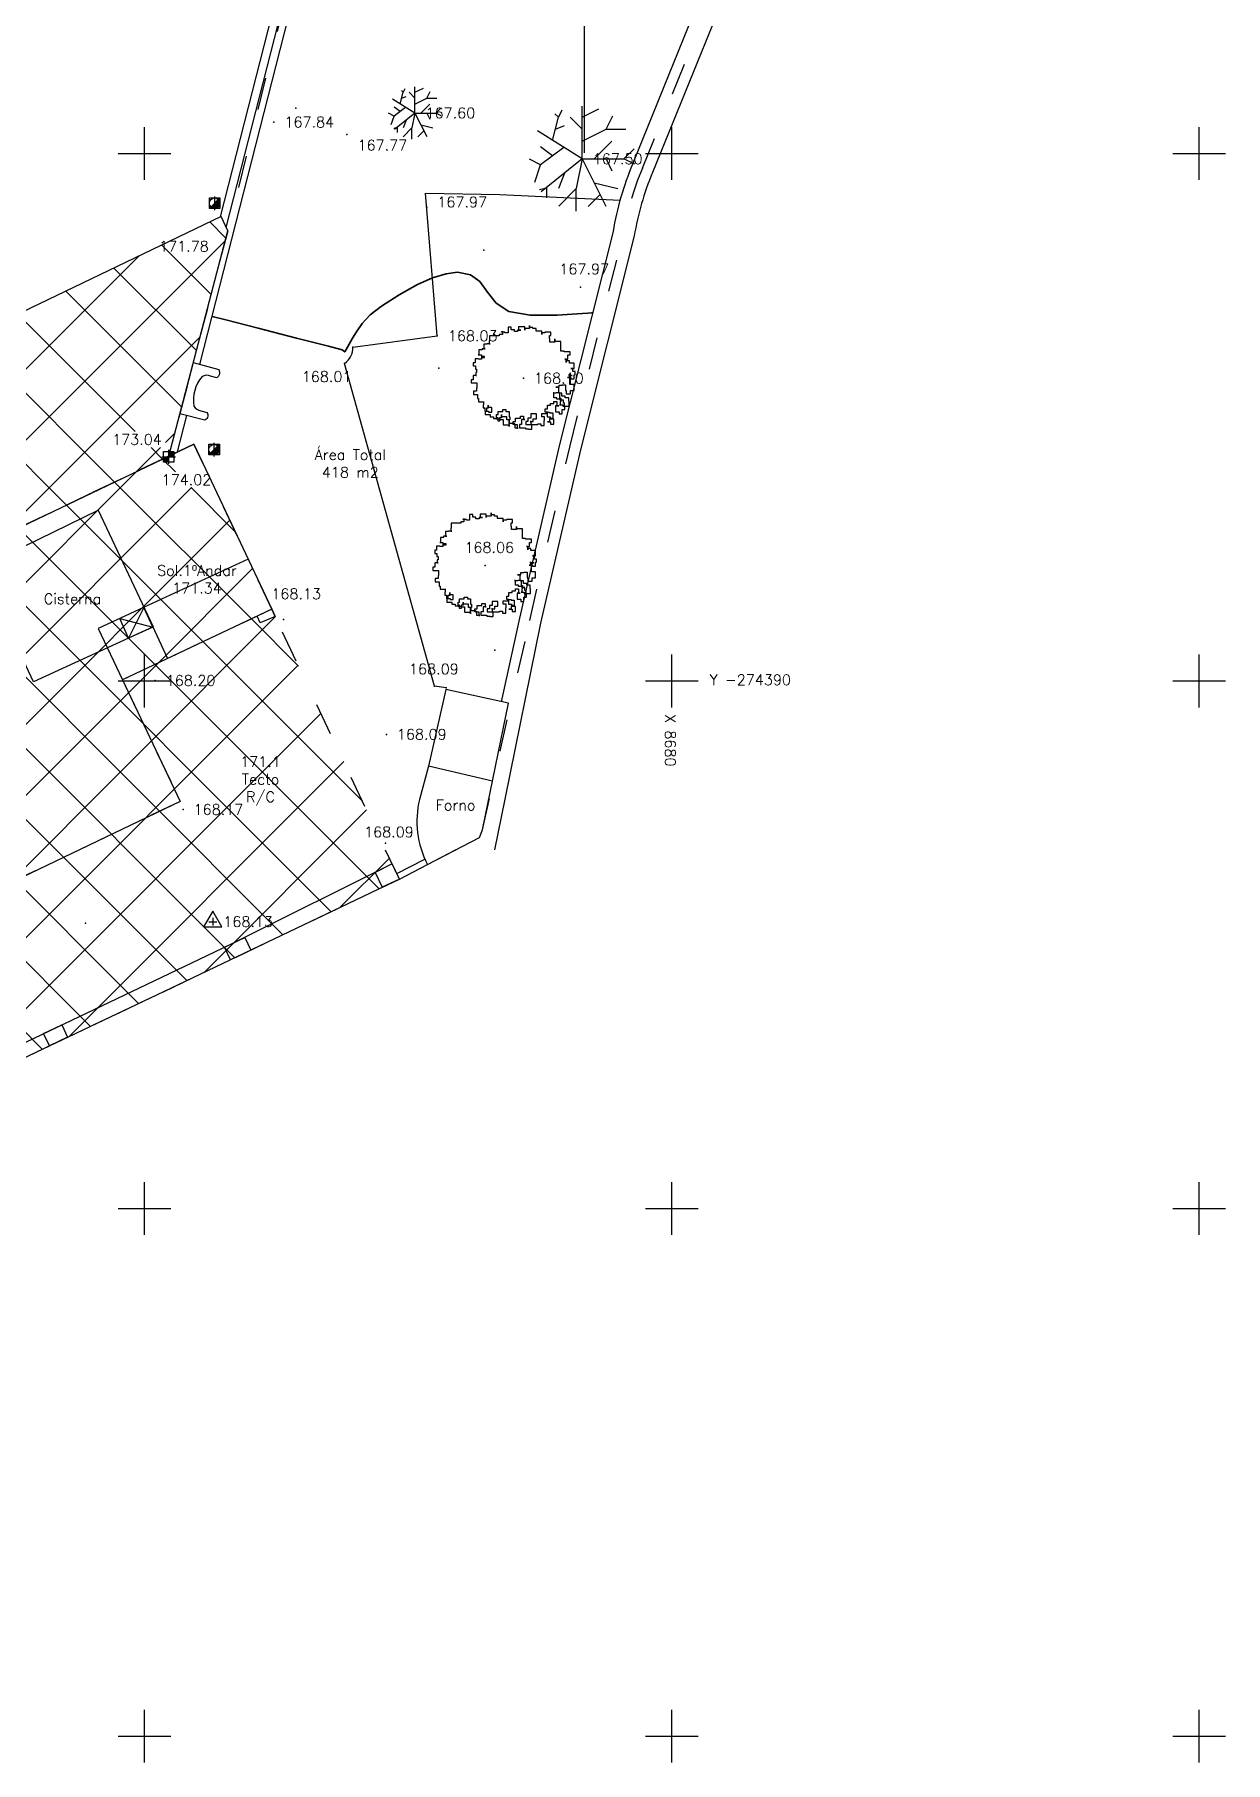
# Model space of a CAD drawing. Header units: metres. Extents: x 8590 to 8730, y -274450 to -274290.
# Drawn here: x 8667.91 to 8690.5, y -274410.5 to -274377.75 of the extents above; entities that cross this region are included whole.
import ezdxf

# ---------------------------------------------------------------- set-up
doc = ezdxf.new("R2010")
doc.units = ezdxf.units.M
doc.header["$LTSCALE"] = 2.54
doc.linetypes.add('ACAD_ISO03W100', pattern=[30, 12, -18])
doc.linetypes.add('ACAD_ISO04W100', pattern=[30, 24, -3, 0, -3])
for name, color, linetype in [('AeccObjExplode_IMP_A2_PORTRAIT_Vport_8A2', 7, 'Continuous'), ('AeccObjExplode_Model', 7, 'Continuous'), ('AreaPavim', 7, 'Continuous'), ('Arvores', 3, 'Continuous'), ('Construção-1Andar', 7, 'Continuous'), ('Hatch', 7, 'Continuous'), ('InfAgua', 5, 'Continuous'), ('Interiores', 7, 'Continuous'), ('MuroVedac', 252, 'Continuous'), ('PtCota', 7, 'Continuous'), ('PtCotaEd', 7, 'Continuous'), ('PtInfAgua', 160, 'Continuous'), ('TxCota', 7, 'Continuous'), ('TxCotaEd', 7, 'Continuous'), ('TxInf', 7, 'Continuous'), ('TxTopo', 7, 'Continuous'), ('Vigas-Pilares', 7, 'Continuous')]:
    doc.layers.add(name, color=color, linetype=linetype)
for name, color, linetype, lineweight in [('CNMestra', 46, 'Continuous', 35), ('CNSecund', 42, 'Continuous', 25), ('ConsExist', 7, 'Continuous', 30), ('LimPredio', 10, 'ACAD_ISO04W100', 30)]:
    doc.layers.add(name, color=color, linetype=linetype, lineweight=lineweight)
doc.styles.add('2mm', font='simplex', dxfattribs={"height": 0.2})

# ---------------------------------------------------------------- blocks, each defined once
blk = doc.blocks.new('oliv1')
at = {"layer": 'Arvores'}
for p, q in [((0.118, 0.96), (0.118, 1)), ((0.118, 1), (0.118, 0.94)), ((-0.642, 0.71), (-0.649, 0.71)), ((-0.649, 0.71), (-0.649, 0.65)), ((-0.582, 0.805), (-0.642, 0.805)), ((-0.642, 0.805), (-0.642, 0.71)), ((-0.582, 0.805), (-0.582, 0.805)), ((-0.521, 0.805), (-0.582, 0.805)), ((-0.461, 0.805), (-0.521, 0.805)), ((-0.521, 0.805), (-0.521, 0.805)), ((-0.4, 0.832), (-0.461, 0.832)), ((-0.461, 0.832), (-0.461, 0.805)), ((-0.414, 0.879), (-0.42, 0.879)), ((-0.42, 0.879), (-0.42, 0.879)), ((-0.414, 0.872), (-0.414, 0.879)), ((-0.353, 0.872), (-0.414, 0.872)), ((-0.4, 0.893), (-0.4, 0.832)), ((-0.4, 0.832), (-0.4, 0.832)), ((-0.353, 0.859), (-0.353, 0.872)), ((-0.292, 0.859), (-0.353, 0.859)), ((-0.292, 0.966), (-0.292, 0.859)), ((-0.232, 0.966), (-0.292, 0.966)), ((-0.292, 0.859), (-0.292, 0.859)), ((-0.232, 0.92), (-0.232, 0.966)), ((-0.171, 0.92), (-0.232, 0.92)), ((-0.171, 0.886), (-0.171, 0.92)), ((-0.111, 0.886), (-0.171, 0.886)), ((-0.05, 0.913), (-0.111, 0.913)), ((-0.111, 0.913), (-0.111, 0.886)), ((-0.091, 0.973), (-0.091, 0.973)), ((0.024, 0.973), (-0.091, 0.973)), ((-0.091, 0.973), (-0.091, 0.913)), ((-0.091, 0.913), (-0.05, 0.913)), ((0.024, 0.913), (0.024, 0.973)), ((0.118, 0.94), (0.024, 0.94)), ((0.024, 0.94), (0.024, 0.913)), ((0.179, 0.96), (0.118, 0.96)), ((0.179, 0.94), (0.179, 0.96)), ((0.239, 0.94), (0.179, 0.94)), ((0.239, 0.893), (0.239, 0.94)), ((0.347, 0.893), (0.239, 0.893)), ((0.347, 0.832), (0.347, 0.893)), ((0.407, 0.859), (0.347, 0.859)), ((0.347, 0.859), (0.347, 0.832)), ((0.407, 0.872), (0.407, 0.859)), ((0.522, 0.872), (0.407, 0.872)), ((0.495, 0.751), (0.495, 0.812)), ((0.495, 0.812), (0.522, 0.812)), ((0.501, 0.751), (0.495, 0.751)), ((0.501, 0.684), (0.501, 0.751)), ((0.595, 0.684), (0.501, 0.684)), ((0.522, 0.812), (0.522, 0.872)), ((0.595, 0.697), (0.595, 0.744)), ((0.595, 0.744), (0.595, 0.684)), ((0.71, 0.697), (0.595, 0.697)), ((0.71, 0.637), (0.71, 0.697)), ((-0.857, 0.367), (-0.918, 0.367)), ((-0.918, 0.367), (-0.918, 0.293)), ((-0.857, 0.441), (-0.797, 0.441)), ((-0.844, 0.441), (-0.857, 0.441)), ((-0.857, 0.36), (-0.857, 0.367)), ((-0.797, 0.36), (-0.857, 0.36)), ((-0.784, 0.536), (-0.844, 0.536)), ((-0.844, 0.536), (-0.844, 0.441)), ((-0.797, 0.441), (-0.797, 0.394)), ((-0.736, 0.415), (-0.797, 0.415)), ((-0.797, 0.415), (-0.797, 0.36)), ((-0.797, 0.394), (-0.736, 0.394)), ((-0.723, 0.556), (-0.784, 0.556)), ((-0.784, 0.556), (-0.784, 0.536)), ((-0.69, 0.644), (-0.75, 0.644)), ((-0.75, 0.644), (-0.75, 0.556)), ((-0.75, 0.556), (-0.723, 0.556)), ((-0.736, 0.394), (-0.736, 0.415)), ((-0.629, 0.65), (-0.69, 0.65)), ((-0.69, 0.65), (-0.69, 0.644)), ((-0.649, 0.65), (-0.629, 0.65)), ((0.71, 0.576), (0.71, 0.637)), ((0.71, 0.637), (0.71, 0.637)), ((0.71, 0.516), (0.71, 0.576)), ((0.71, 0.576), (0.71, 0.576)), ((0.771, 0.516), (0.71, 0.516)), ((0.71, 0.516), (0.71, 0.516)), ((0.771, 0.502), (0.771, 0.516)), ((0.885, 0.502), (0.771, 0.502)), ((0.811, 0.36), (0.784, 0.36)), ((0.784, 0.36), (0.845, 0.36)), ((0.811, 0.3), (0.811, 0.36)), ((0.845, 0.36), (0.845, 0.441)), ((0.845, 0.441), (0.885, 0.441)), ((0.885, 0.441), (0.885, 0.502)), ((-0.918, 0.293), (-0.951, 0.293)), ((-0.951, 0.293), (-0.951, 0.232)), ((-0.951, 0.232), (-0.912, 0.232)), ((-0.891, 0.051), (-0.951, 0.051)), ((-0.951, 0.051), (-0.951, -0.03)), ((-0.912, 0.232), (-0.912, 0.172)), ((-0.912, 0.172), (-0.891, 0.172)), ((-0.891, 0.111), (-0.905, 0.111)), ((-0.905, 0.111), (-0.905, 0.051)), ((-0.905, 0.051), (-0.891, 0.051)), ((-0.891, 0.172), (-0.891, 0.111)), ((0.811, 0.327), (0.811, 0.3)), ((0.872, 0.327), (0.811, 0.327)), ((0.865, 0.011), (0.838, 0.011)), ((0.838, 0.011), (0.899, 0.011)), ((0.865, 0.071), (0.865, 0.011)), ((0.865, 0.051), (0.865, 0.071)), ((0.925, 0.051), (0.865, 0.051)), ((0.872, 0.287), (0.872, 0.327)), ((0.959, 0.287), (0.872, 0.287)), ((0.879, -0.01), (0.879, 0.051)), ((0.879, 0.051), (0.925, 0.051)), ((0.939, 0.185), (0.899, 0.185)), ((0.899, 0.185), (0.959, 0.185)), ((0.899, 0.011), (0.899, -0.01)), ((0.939, 0.125), (0.939, 0.185)), ((0.979, 0.125), (0.939, 0.125)), ((0.959, 0.185), (0.959, 0.287)), ((0.959, -0.01), (0.959, 0.064)), ((0.959, 0.064), (0.979, 0.064)), ((0.979, 0.064), (0.979, 0.125)), ((-0.951, -0.03), (-0.992, -0.03)), ((-0.992, -0.03), (-0.992, -0.09)), ((-0.992, -0.09), (-0.885, -0.09)), ((-0.891, -0.245), (-0.945, -0.245)), ((-0.945, -0.245), (-0.945, -0.306)), ((-0.945, -0.306), (-0.871, -0.306)), ((-0.885, -0.185), (-0.891, -0.185)), ((-0.891, -0.185), (-0.891, -0.245)), ((-0.885, -0.09), (-0.885, -0.185)), ((-0.871, -0.306), (-0.871, -0.387)), ((0.576, -0.279), (0.562, -0.279)), ((0.562, -0.279), (0.623, -0.279)), ((0.576, -0.373), (0.576, -0.279)), ((0.67, -0.172), (0.616, -0.172)), ((0.616, -0.172), (0.677, -0.172)), ((0.623, -0.279), (0.623, -0.273)), ((0.623, -0.273), (0.683, -0.273)), ((0.67, -0.286), (0.67, -0.172)), ((0.73, -0.286), (0.67, -0.286)), ((0.677, -0.172), (0.677, -0.131)), ((0.677, -0.131), (0.737, -0.131)), ((0.683, -0.273), (0.683, -0.38)), ((0.73, -0.339), (0.73, -0.286)), ((0.737, -0.131), (0.737, -0.124)), ((0.737, -0.124), (0.798, -0.124)), ((0.798, -0.124), (0.798, -0.232)), ((0.798, -0.232), (0.811, -0.232)), ((0.811, -0.232), (0.811, -0.293)), ((0.811, -0.293), (0.892, -0.293)), ((0.879, -0.01), (0.879, -0.01)), ((0.879, -0.117), (0.879, -0.01)), ((0.959, -0.117), (0.879, -0.117)), ((0.892, -0.293), (0.892, -0.232)), ((0.892, -0.232), (0.959, -0.232)), ((0.892, -0.293), (0.892, -0.293)), ((0.899, -0.01), (0.959, -0.01)), ((0.959, -0.232), (0.959, -0.117)), ((-0.871, -0.387), (-0.851, -0.387)), ((-0.851, -0.387), (-0.851, -0.447)), ((-0.851, -0.447), (-0.757, -0.447)), ((-0.757, -0.501), (-0.763, -0.501)), ((-0.763, -0.501), (-0.763, -0.562)), ((-0.763, -0.562), (-0.73, -0.562)), ((-0.757, -0.447), (-0.757, -0.441)), ((-0.757, -0.441), (-0.757, -0.501)), ((-0.73, -0.562), (-0.73, -0.623)), ((-0.73, -0.623), (-0.663, -0.623)), ((-0.703, -0.629), (-0.723, -0.629)), ((-0.723, -0.629), (-0.723, -0.69)), ((-0.669, -0.569), (-0.703, -0.569)), ((-0.703, -0.569), (-0.703, -0.629)), ((-0.669, -0.555), (-0.669, -0.508)), ((-0.669, -0.508), (-0.669, -0.569)), ((-0.602, -0.555), (-0.669, -0.555)), ((-0.663, -0.623), (-0.663, -0.643)), ((-0.663, -0.643), (-0.602, -0.643)), ((-0.602, -0.643), (-0.602, -0.555)), ((-0.481, -0.69), (-0.481, -0.629)), ((-0.481, -0.629), (-0.393, -0.629)), ((-0.393, -0.629), (-0.393, -0.595)), ((-0.393, -0.595), (-0.333, -0.595)), ((-0.333, -0.595), (-0.333, -0.629)), ((-0.333, -0.629), (-0.272, -0.629)), ((-0.272, -0.629), (-0.272, -0.73)), ((0.414, -0.582), (0.454, -0.582)), ((0.414, -0.643), (0.414, -0.582)), ((0.454, -0.643), (0.414, -0.643)), ((0.435, -0.67), (0.435, -0.643)), ((0.435, -0.643), (0.495, -0.643)), ((0.454, -0.582), (0.454, -0.508)), ((0.454, -0.508), (0.454, -0.508)), ((0.454, -0.508), (0.515, -0.508)), ((0.454, -0.737), (0.454, -0.643)), ((0.495, -0.643), (0.495, -0.656)), ((0.515, -0.508), (0.515, -0.481)), ((0.515, -0.481), (0.576, -0.481)), ((0.636, -0.373), (0.576, -0.373)), ((0.576, -0.481), (0.576, -0.441)), ((0.576, -0.441), (0.636, -0.441)), ((0.609, -0.522), (0.609, -0.636)), ((0.67, -0.522), (0.609, -0.522)), ((0.609, -0.636), (0.677, -0.636)), ((0.636, -0.394), (0.636, -0.373)), ((0.697, -0.394), (0.636, -0.394)), ((0.636, -0.441), (0.636, -0.522)), ((0.636, -0.522), (0.67, -0.522)), ((0.677, -0.636), (0.677, -0.677)), ((0.683, -0.38), (0.71, -0.38)), ((0.697, -0.501), (0.683, -0.501)), ((0.683, -0.501), (0.744, -0.501)), ((0.697, -0.414), (0.697, -0.394)), ((0.757, -0.414), (0.697, -0.414)), ((0.71, -0.441), (0.697, -0.441)), ((0.697, -0.441), (0.697, -0.501)), ((0.71, -0.38), (0.71, -0.441)), ((0.791, -0.339), (0.73, -0.339)), ((0.737, -0.677), (0.737, -0.595)), ((0.737, -0.595), (0.784, -0.595)), ((0.744, -0.501), (0.744, -0.528)), ((0.744, -0.528), (0.804, -0.528)), ((0.757, -0.474), (0.757, -0.414)), ((0.757, -0.414), (0.757, -0.414)), ((0.778, -0.474), (0.757, -0.474)), ((0.778, -0.535), (0.778, -0.474)), ((0.784, -0.535), (0.778, -0.535)), ((0.784, -0.595), (0.784, -0.535)), ((0.791, -0.373), (0.791, -0.339)), ((0.858, -0.373), (0.791, -0.373)), ((0.804, -0.528), (0.804, -0.528)), ((0.804, -0.528), (0.865, -0.528)), ((0.858, -0.434), (0.858, -0.373)), ((0.865, -0.434), (0.858, -0.434)), ((0.865, -0.528), (0.865, -0.434)), ((-0.723, -0.69), (-0.629, -0.69)), ((-0.629, -0.69), (-0.629, -0.73)), ((-0.629, -0.73), (-0.568, -0.73)), ((-0.568, -0.73), (-0.568, -0.764)), ((-0.568, -0.764), (-0.508, -0.764)), ((-0.508, -0.75), (-0.508, -0.69)), ((-0.508, -0.69), (-0.481, -0.69)), ((-0.481, -0.75), (-0.508, -0.75)), ((-0.508, -0.764), (-0.508, -0.771)), ((-0.508, -0.771), (-0.447, -0.771)), ((-0.481, -0.811), (-0.481, -0.75)), ((-0.454, -0.811), (-0.481, -0.811)), ((-0.414, -0.75), (-0.454, -0.75)), ((-0.454, -0.75), (-0.454, -0.811)), ((-0.447, -0.771), (-0.447, -0.784)), ((-0.447, -0.784), (-0.386, -0.784)), ((-0.414, -0.73), (-0.414, -0.69)), ((-0.414, -0.69), (-0.414, -0.75)), ((-0.313, -0.73), (-0.414, -0.73)), ((-0.386, -0.784), (-0.386, -0.885)), ((-0.386, -0.885), (-0.272, -0.885)), ((-0.313, -0.791), (-0.313, -0.73)), ((-0.265, -0.791), (-0.313, -0.791)), ((-0.258, -0.791), (-0.279, -0.791)), ((-0.279, -0.791), (-0.279, -0.851)), ((-0.279, -0.851), (-0.178, -0.851)), ((-0.272, -0.73), (-0.258, -0.73)), ((-0.272, -0.912), (-0.272, -0.851)), ((-0.272, -0.851), (-0.265, -0.851)), ((-0.272, -0.885), (-0.272, -0.912)), ((-0.265, -0.851), (-0.265, -0.791)), ((-0.258, -0.73), (-0.258, -0.791)), ((-0.192, -0.878), (-0.192, -0.818)), ((-0.192, -0.818), (-0.151, -0.818)), ((-0.158, -0.878), (-0.192, -0.878)), ((-0.178, -0.851), (-0.178, -0.878)), ((-0.178, -0.878), (-0.118, -0.878)), ((-0.158, -0.946), (-0.158, -0.878)), ((-0.098, -0.946), (-0.158, -0.946)), ((-0.151, -0.818), (-0.151, -0.757)), ((-0.151, -0.757), (-0.057, -0.757)), ((-0.118, -0.878), (-0.118, -0.946)), ((-0.118, -0.946), (-0.098, -0.946)), ((-0.077, -0.878), (-0.077, -0.939)), ((-0.036, -0.878), (-0.077, -0.878)), ((-0.077, -0.939), (0.037, -0.939)), ((-0.057, -0.757), (-0.057, -0.717)), ((-0.057, -0.717), (0.004, -0.717)), ((0.024, -0.784), (-0.036, -0.784)), ((-0.036, -0.784), (-0.036, -0.878)), ((0.004, -0.717), (0.004, -0.784)), ((0.004, -0.784), (0.024, -0.784)), ((0.037, -0.939), (0.037, -0.959)), ((0.037, -0.959), (0.098, -0.959)), ((0.085, -0.818), (0.044, -0.818)), ((0.044, -0.818), (0.044, -0.878)), ((0.044, -0.878), (0.145, -0.878)), ((0.138, -0.757), (0.085, -0.757)), ((0.085, -0.757), (0.085, -0.818)), ((0.098, -0.959), (0.098, -0.966)), ((0.098, -0.966), (0.158, -0.966)), ((0.145, -0.818), (0.125, -0.818)), ((0.125, -0.818), (0.185, -0.818)), ((0.138, -0.677), (0.138, -0.757)), ((0.246, -0.677), (0.138, -0.677)), ((0.145, -0.878), (0.145, -0.818)), ((0.158, -0.878), (0.145, -0.878)), ((0.145, -0.878), (0.145, -0.878)), ((0.145, -0.878), (0.212, -0.878)), ((0.158, -0.966), (0.158, -0.878)), ((0.185, -0.818), (0.185, -0.771)), ((0.185, -0.771), (0.246, -0.771)), ((0.212, -0.878), (0.212, -0.878)), ((0.212, -0.878), (0.273, -0.878)), ((0.246, -0.771), (0.246, -0.677)), ((0.273, -0.878), (0.273, -0.865)), ((0.273, -0.865), (0.333, -0.865)), ((0.333, -0.865), (0.333, -0.899)), ((0.333, -0.899), (0.394, -0.899)), ((0.347, -0.67), (0.435, -0.67)), ((0.347, -0.73), (0.347, -0.67)), ((0.401, -0.73), (0.347, -0.73)), ((0.394, -0.899), (0.394, -0.798)), ((0.394, -0.798), (0.401, -0.798)), ((0.401, -0.798), (0.401, -0.73)), ((0.515, -0.737), (0.454, -0.737)), ((0.495, -0.824), (0.454, -0.824)), ((0.454, -0.824), (0.515, -0.824)), ((0.495, -0.656), (0.556, -0.656)), ((0.556, -0.764), (0.495, -0.764)), ((0.495, -0.764), (0.495, -0.824)), ((0.515, -0.778), (0.515, -0.737)), ((0.576, -0.778), (0.515, -0.778)), ((0.515, -0.824), (0.515, -0.872)), ((0.515, -0.872), (0.576, -0.872)), ((0.556, -0.656), (0.556, -0.764)), ((0.576, -0.872), (0.576, -0.778)), ((0.576, -0.778), (0.576, -0.778)), ((0.677, -0.677), (0.737, -0.677))]:
    blk.add_line(p, q, dxfattribs=at)
blk = doc.blocks.new('estação')
at = {"layer": 'PtCota'}
for p, q in [((0, 0.002), (-0.00173, -0.001)), ((0.00173, -0.001), (0, 0.002))]:
    blk.add_line(p, q, dxfattribs=at)
for points in [[(-0.00075, 0), (0.00075, 0)], [(0, 0.00075), (0, -0.00075)], [(-0.00173, -0.001), (0.00173, -0.001)]]:
    blk.add_lwpolyline(points, dxfattribs=at)
blk = doc.blocks.new('beirado')
at = {"layer": 'PtCotaEd'}
h = blk.add_hatch(color=256, dxfattribs=at)
h.paths.add_polyline_path([(0, 0), (-0.00071, -0.00071, 0.198912), (0, -0.001)])
h.paths.add_polyline_path([(0, 0), (0, -0.001, 0.414214), (0.001, 0, 0.198912), (0.00071, 0.0007)])
at = {"layer": 'PtCotaEd', "ltscale": 0.01}
for p, q in [((-0.001, 0.001), (0.001, 0.001)), ((-0.001, -0.001), (-0.001, 0.001)), ((0.001, 0.001), (0.001, -0.001)), ((0.001, -0.001), (-0.001, -0.001))]:
    blk.add_line(p, q, dxfattribs=at)
at = {"layer": 'PtCotaEd'}
blk.add_line((0, -0.0013), (0, 0.0013), dxfattribs=at)
blk.add_lwpolyline([(0.001, 0.001), (-0.001, -0.001)], dxfattribs=at)
blk.add_circle((0, 0), 0.001, dxfattribs=at)
blk = doc.blocks.new('arvor1')
at = {"layer": 'Arvores'}
for p, q in [((0, 0), (0, 1)), ((-0.561, 0.351), (-0.451, 0.79)), ((-0.451, 0.79), (-0.517, 0.856)), ((-0.385, 0.923), (-0.451, 0.79)), ((0, 0.564), (-0.226, 0.79)), ((0, 0.79), (0.317, 0.949)), ((0.451, 0.564), (0.578, 0.816)), ((0, 0), (-0.848, 0.53)), ((-0.508, 0.564), (-0.339, 0.632)), ((0, 0.339), (0.451, 0.564)), ((0.226, 0), (0.564, 0.339)), ((0.451, 0.564), (0.826, 0.564)), ((-0.564, 0.056), (-0.79, 0.226)), ((-0.349, 0.218), (-0.79, -0.113)), ((0, 0), (-0.781, -0.625)), ((0, 0), (-0.113, -0.564)), ((0, 0), (0.447, -0.894)), ((0, 0), (0.79, 0)), ((0.451, 0), (0.564, -0.226)), ((0.79, 0), (0.982, 0.191)), ((0.995, -0.102), (0.79, 0)), ((-0.79, -0.113), (-1, -0.008)), ((-0.899, -0.439), (-0.79, -0.113)), ((-0.339, -0.271), (-0.451, -0.564)), ((-0.703, -0.562), (-0.808, -0.589)), ((-0.677, -0.542), (-0.677, -0.736)), ((-0.113, -0.564), (-0.444, -0.896)), ((-0.113, -0.994), (-0.113, -0.564)), ((0.226, -0.451), (0.677, -0.564)), ((0.339, -0.677), (0.113, -0.903))]:
    blk.add_line(p, q, dxfattribs=at)
blk = doc.blocks.new('cercea')
at = {"layer": 'PtCotaEd', "ltscale": 0.01}
h = blk.add_hatch(color=256, dxfattribs=at)
h.paths.add_polyline_path([(0, -0.001), (0, 0), (-0.001, 0), (-0.001, -0.001)])
h.paths.add_polyline_path([(0.001, 0), (0.001, 0.001), (0, 0.001), (0, 0)])
at = {"layer": 'PtCotaEd'}
for p, q in [((0, -0.0013), (0, 0.0013)), ((-0.0013, 0), (0.0013, 0))]:
    blk.add_line(p, q, dxfattribs=at)
blk.add_lwpolyline([(-0.001, 0.001), (0.001, 0.001), (0.001, -0.001), (-0.001, -0.001)], close=True, dxfattribs=at)
blk = doc.blocks.new('*U17')
at = {"layer": 'CNSecund', "elevation": 167.5, "flags": 128}
blk.add_lwpolyline([(8678.345, -274379.988), (8678.344, -274379.884), (8678.343, -274379.64), (8678.342, -274379.198), (8678.342, -274378.503), (8678.341, -274377.545), (8678.338, -274376.59), (8678.333, -274375.75), (8678.323, -274375.135), (8678.308, -274374.856), (8678.204, -274374.671), (8678.113, -274374.488), (8678.126, -274374.305), (8678.186, -274374.034), (8678.26, -274373.697), (8678.315, -274373.318), (8678.318, -274372.971), (8678.29, -274372.68), (8678.275, -274372.393), (8678.32, -274372.057), (8678.424, -274371.746), (8678.552, -274371.515), (8678.697, -274371.287), (8678.852, -274370.985), (8678.978, -274370.677), (8679.109, -274370.333), (8679.25, -274369.945), (8679.404, -274369.505), (8679.577, -274369.006), (8679.726, -274368.518), (8679.871, -274367.971), (8680.016, -274367.411), (8680.168, -274366.887), (8680.331, -274366.447), (8680.51, -274366.139), (8680.799, -274365.897), (8681.101, -274365.776), (8681.425, -274365.669), (8681.778, -274365.463), (8682.152, -274365.132), (8682.707, -274364.591), (8683.334, -274363.941), (8683.927, -274363.284), (8684.303, -274362.82), (8684.491, -274362.542), (8684.559, -274362.403), (8684.573, -274362.349), (8684.58, -274362.277), (8684.57, -274362.135), (8684.508, -274361.929), (8684.368, -274361.672), (8684.166, -274361.388), (8684.017, -274361.159)], dxfattribs=at)
blk = doc.blocks.new('*U21')
at = {"layer": 'CNMestra', "elevation": 168, "flags": 128}
blk.add_lwpolyline([(8678.499, -274383.018), (8678.482, -274383.019), (8678.406, -274383.026), (8678.203, -274383.043), (8677.826, -274383.066), (8677.311, -274383.065), (8676.908, -274382.996), (8676.671, -274382.835), (8676.504, -274382.627), (8676.357, -274382.43), (8676.181, -274382.302), (8675.938, -274382.253), (8675.72, -274382.282), (8675.462, -274382.36), (8675.177, -274382.486), (8674.826, -274382.683), (8674.497, -274382.892), (8674.278, -274383.056), (8674.127, -274383.222), (8674.022, -274383.38), (8673.947, -274383.504), (8673.849, -274383.671), (8673.796, -274383.763), (8673.745, -274383.721), (8673.488, -274383.655), (8672.88, -274383.499), (8672.154, -274383.312), (8671.543, -274383.155), (8671.28, -274383.088)], dxfattribs=at)
blk = doc.blocks.new('AeccObjExplode_IMP_A2_PORTRAIT_Vport_8A2')
at = {"layer": 'CNMestra'}
blk.add_blockref('*U21', (0, 0), dxfattribs=at)
at = {"layer": 'CNSecund'}
blk.add_blockref('*U17', (0, 0), dxfattribs=at)
blk = doc.blocks.new('*U24')
at = {"layer": 'CNSecund', "elevation": 167.5, "flags": 128}
blk.add_lwpolyline([(8678.345, -274379.988), (8678.344, -274379.884), (8678.343, -274379.64), (8678.342, -274379.198), (8678.342, -274378.503), (8678.341, -274377.545), (8678.338, -274376.59), (8678.333, -274375.75), (8678.323, -274375.135), (8678.308, -274374.856), (8678.204, -274374.671), (8678.113, -274374.488), (8678.126, -274374.305), (8678.186, -274374.034), (8678.26, -274373.697), (8678.315, -274373.318), (8678.318, -274372.971), (8678.29, -274372.68), (8678.275, -274372.393), (8678.32, -274372.057), (8678.424, -274371.746), (8678.552, -274371.515), (8678.697, -274371.287), (8678.852, -274370.985), (8678.978, -274370.677), (8679.109, -274370.333), (8679.25, -274369.945), (8679.404, -274369.505), (8679.577, -274369.006), (8679.726, -274368.518), (8679.871, -274367.971), (8680.016, -274367.411), (8680.168, -274366.887), (8680.331, -274366.447), (8680.51, -274366.139), (8680.799, -274365.897), (8681.101, -274365.776), (8681.425, -274365.669), (8681.778, -274365.463), (8682.152, -274365.132), (8682.707, -274364.591), (8683.334, -274363.941), (8683.927, -274363.284), (8684.303, -274362.82), (8684.491, -274362.542), (8684.559, -274362.403), (8684.573, -274362.349), (8684.58, -274362.277), (8684.57, -274362.135), (8684.508, -274361.929), (8684.368, -274361.672), (8684.166, -274361.388), (8684.017, -274361.159)], dxfattribs=at)
blk = doc.blocks.new('*U28')
at = {"layer": 'CNMestra', "elevation": 168, "flags": 128}
blk.add_lwpolyline([(8678.499, -274383.018), (8678.482, -274383.019), (8678.406, -274383.026), (8678.203, -274383.043), (8677.826, -274383.066), (8677.311, -274383.065), (8676.908, -274382.996), (8676.671, -274382.835), (8676.504, -274382.627), (8676.357, -274382.43), (8676.181, -274382.302), (8675.938, -274382.253), (8675.72, -274382.282), (8675.462, -274382.36), (8675.177, -274382.486), (8674.826, -274382.683), (8674.497, -274382.892), (8674.278, -274383.056), (8674.127, -274383.222), (8674.022, -274383.38), (8673.947, -274383.504), (8673.849, -274383.671), (8673.796, -274383.763), (8673.745, -274383.721), (8673.488, -274383.655), (8672.88, -274383.499), (8672.154, -274383.312), (8671.543, -274383.155), (8671.28, -274383.088)], dxfattribs=at)
blk = doc.blocks.new('AeccObjExplode_Model')
at = {"layer": 'CNMestra'}
blk.add_blockref('*U28', (0, 0), dxfattribs=at)
at = {"layer": 'CNSecund'}
blk.add_blockref('*U24', (0, 0), dxfattribs=at)

msp = doc.modelspace()

# ---------------------------------------------------------------- hatches: boundary and pattern name
at = {"layer": 'Hatch'}
h = msp.add_hatch(dxfattribs=at)
h.set_pattern_fill('ANSI37', color=256, scale=0.3, style=0)
h.paths.add_polyline_path([(8659.709, -274388.525), (8659.709, -274388.325), (8659.909, -274388.325), (8659.909, -274388.525)], flags=16)
h.paths.add_polyline_path([(8664.877, -274384.375), (8664.958, -274384.375), (8664.958, -274384.405), (8664.877, -274384.405)], flags=24)
h.paths.add_polyline_path([(8664.877, -274384.347), (8664.978, -274384.347), (8664.978, -274384.377), (8664.877, -274384.377)], flags=25)
h.paths.add_polyline_path([(8664.877, -274384.319), (8664.935, -274384.319), (8664.935, -274384.349), (8664.877, -274384.349)], flags=25)
h.paths.add_polyline_path([(8665.572, -274387.455), (8665.798, -274387.455), (8665.798, -274387.487), (8665.572, -274387.487)], flags=24)
h.paths.add_polyline_path([(8665.572, -274387.428), (8665.669, -274387.428), (8665.669, -274387.458), (8665.572, -274387.458)], flags=24)
h.paths.add_polyline_path([(8665.572, -274387.4), (8665.629, -274387.4), (8665.629, -274387.43), (8665.572, -274387.43)], flags=24)
h.paths.add_polyline_path([(8661.899, -274389.798), (8661.948, -274389.798), (8661.948, -274389.828), (8661.899, -274389.828)], flags=24)
h.paths.add_polyline_path([(8660.722, -274389.609), (8660.862, -274389.609), (8660.862, -274389.639), (8660.722, -274389.639)], flags=24)
h.paths.add_polyline_path([(8660.722, -274389.581), (8660.827, -274389.581), (8660.827, -274389.611), (8660.722, -274389.611)], flags=24)
h.paths.add_polyline_path([(8660.722, -274389.553), (8660.78, -274389.553), (8660.78, -274389.583), (8660.722, -274389.583)], flags=24)
h.paths.add_polyline_path([(8657.88, -274391.305), (8657.961, -274391.305), (8657.961, -274391.335), (8657.88, -274391.335)], flags=25)
h.paths.add_polyline_path([(8657.88, -274391.277), (8657.985, -274391.277), (8657.985, -274391.307), (8657.88, -274391.307)], flags=25)
h.paths.add_polyline_path([(8657.88, -274391.249), (8657.941, -274391.249), (8657.941, -274391.279), (8657.88, -274391.279)], flags=24)
h.paths.add_polyline_path([(8655.35, -274386.116), (8655.431, -274386.116), (8655.431, -274386.146), (8655.35, -274386.146)], flags=24)
h.paths.add_polyline_path([(8655.35, -274386.088), (8655.455, -274386.088), (8655.455, -274386.118), (8655.35, -274386.118)], flags=25)
h.paths.add_polyline_path([(8655.35, -274386.06), (8655.411, -274386.06), (8655.411, -274386.09), (8655.35, -274386.09)], flags=25)
h.paths.add_polyline_path([(8659.824, -274388.438), (8659.872, -274388.438), (8659.872, -274388.468), (8659.824, -274388.468)], flags=8)
h.paths.add_polyline_path([(8659.824, -274388.41), (8659.929, -274388.41), (8659.929, -274388.44), (8659.824, -274388.44)], flags=24)
h.paths.add_polyline_path([(8659.824, -274388.382), (8659.885, -274388.382), (8659.885, -274388.412), (8659.824, -274388.412)], flags=8)
h.paths.add_polyline_path([(8658.048, -274391.65), (8658.107, -274391.65), (8658.107, -274391.68), (8658.048, -274391.68)], flags=9)
h.paths.add_polyline_path([(8664.217, -274384.672), (8664.216, -274384.672), (8663.269, -274382.71), (8663.093, -274382.71), (8663.093, -274382.51), (8663.172, -274382.51), (8661.798, -274379.664), (8657.803, -274383.644), (8661.027, -274390.253), (8661.884, -274389.841), (8662.842, -274389.382), (8665.809, -274387.963)])
h.paths.add_polyline_path([(8660.253, -274388.271), (8660.253, -274387.971), (8661.305, -274387.971), (8661.305, -274388.271)])
h.paths.add_polyline_path([(8657.587, -274390.667), (8658.474, -274390.667), (8658.474, -274390.967), (8657.735, -274390.967), (8658.082, -274391.669), (8661.027, -274390.253), (8657.803, -274383.644), (8655.335, -274386.103)])
h.paths.add_polyline_path([(8671.577, -274381.465), (8671.455, -274381.194), (8664.217, -274384.672), (8665.809, -274387.963), (8665.846, -274387.945), (8665.846, -274387.834), (8666.046, -274387.834), (8666.046, -274387.849), (8670.358, -274385.786), (8670.358, -274385.651), (8670.482, -274385.651)])
h.paths.add_polyline_path([(8669.335, -274385.573), (8669.335, -274385.273), (8670.397, -274385.273), (8670.397, -274385.573)])
h = msp.add_hatch(dxfattribs=at)
h.set_pattern_fill('ANSI37', color=256, scale=0.3, style=0)
h.paths.add_polyline_path([(8672.412, -274388.641), (8669.581, -274389.977), (8670.676, -274392.282), (8665.468, -274394.783), (8660.661, -274397.1), (8661.991, -274399.904), (8666.28, -274397.826), (8670.362, -274395.89), (8674.833, -274393.756)])
h.paths.add_polyline_path([(8671.327, -274386.334), (8671.327, -274386.335), (8670.274, -274386.335), (8670.274, -274386.035), (8671.186, -274386.035), (8670.938, -274385.508), (8661.884, -274389.841), (8658.082, -274391.669), (8659.699, -274395.079), (8660.661, -274397.1), (8665.468, -274394.783), (8670.676, -274392.282), (8669.581, -274389.977), (8672.412, -274388.64)])
h.paths.add_polyline_path([(8666.531, -274394.111), (8666.531, -274393.811), (8665.479, -274393.811), (8665.479, -274394.111)], flags=0)
h.paths.add_polyline_path([(8660.44, -274396.27), (8660.44, -274396.57), (8661.492, -274396.57), (8661.492, -274396.27)], flags=0)
h.paths.add_polyline_path([(8665.485, -274388.128), (8665.485, -274388.428), (8666.452, -274388.428), (8666.452, -274388.128)], flags=0)
h.paths.add_polyline_path([(8662.08, -274392.827), (8662.08, -274393.127), (8663.132, -274393.127), (8663.132, -274392.827)], flags=0)

# ---------------------------------------------------------------- linework, layer by layer
at = {"color": 252, "ltscale": 0.01}
for p, q in [((8670, -274380.5), (8670, -274379.5)), ((8680, -274380.5), (8680, -274379.5)), ((8690, -274380.5), (8690, -274379.5)), ((8669.5, -274380), (8670.5, -274380)), ((8679.5, -274380), (8680.5, -274380)), ((8689.5, -274380), (8690.5, -274380)), ((8670, -274390.5), (8670, -274389.5)), ((8680, -274390.5), (8680, -274389.5)), ((8690, -274390.5), (8690, -274389.5)), ((8669.5, -274390), (8670.5, -274390)), ((8679.5, -274390), (8680.5, -274390)), ((8689.5, -274390), (8690.5, -274390)), ((8670, -274400.5), (8670, -274399.5)), ((8680, -274400.5), (8680, -274399.5)), ((8690, -274400.5), (8690, -274399.5)), ((8669.5, -274400), (8670.5, -274400)), ((8679.5, -274400), (8680.5, -274400)), ((8689.5, -274400), (8690.5, -274400)), ((8670, -274410.5), (8670, -274409.5)), ((8680, -274410.5), (8680, -274409.5)), ((8690, -274410.5), (8690, -274409.5)), ((8669.5, -274410), (8670.5, -274410)), ((8679.5, -274410), (8680.5, -274410)), ((8689.5, -274410), (8690.5, -274410))]:
    msp.add_line(p, q, dxfattribs=at)
at = {"layer": 'AreaPavim'}
msp.add_lwpolyline([(8675.721, -274390.129), (8675.502, -274390.098), (8673.794, -274383.979, 0.247997), (8673.952, -274383.673), (8675.552, -274383.457), (8675.331, -274380.753), (8676.737, -274380.776), (8679.018, -274380.885)], format="xyb", dxfattribs=at)
for points in [[(8670.923, -274383.964), (8670.669, -274384.935)], [(8672.412, -274388.64), (8672.476, -274388.776), (8672.193, -274388.897), (8672.134, -274388.772)], [(8674.696, -274393.467), (8671.756, -274394.932)], [(8674.696, -274393.467), (8674.373, -274393.628)], [(8674.833, -274393.756), (8674.508, -274393.911)]]:
    msp.add_lwpolyline(points, dxfattribs=at)
at = {"layer": 'ConsExist'}
for points in [[(8670.459, -274385.737), (8671.577, -274381.465), (8671.455, -274381.194), (8664.216, -274384.672), (8661.798, -274379.664)], [(8671.965, -274387.69), (8670.323, -274388.45), (8669.121, -274389.006), (8669.581, -274389.977)], [(8676.598, -274391.902), (8675.386, -274391.612)], [(8674.373, -274393.628), (8674.508, -274393.911), (8674.833, -274393.756), (8674.696, -274393.467), (8674.373, -274393.628)]]:
    msp.add_lwpolyline(points, dxfattribs=at)
for points in [[(8670.938, -274385.508), (8672.412, -274388.64), (8669.581, -274389.977), (8670.676, -274392.282), (8665.468, -274394.783), (8660.661, -274397.1), (8659.699, -274395.079), (8658.082, -274391.669), (8661.884, -274389.841), (8661.884, -274389.841), (8670.938, -274385.508)], [(8671.632, -274395.284), (8671.519, -274395.045), (8671.903, -274394.862), (8672.017, -274395.1)], [(8668.43, -274396.517), (8668.542, -274396.753), (8668.197, -274396.917), (8668.085, -274396.682)]]:
    msp.add_lwpolyline(points, close=True, dxfattribs=at)
at = {"layer": 'ConsExist', "linetype": 'ACAD_ISO03W100', "ltscale": 0.02}
msp.add_lwpolyline([(8672.412, -274388.641), (8669.581, -274389.977), (8670.676, -274392.282), (8665.468, -274394.783), (8660.661, -274397.1), (8661.991, -274399.904), (8666.28, -274397.826), (8670.362, -274395.89), (8674.833, -274393.756), (8672.412, -274388.641)], dxfattribs=at)
at = {"layer": 'ConsExist'}
msp.add_lwpolyline([(8675.367, -274393.477), (8676.352, -274392.964), (8676.409, -274392.819), (8676.904, -274390.423), (8675.716, -274390.161), (8675.386, -274391.612), (8675.215, -274392.244, 0.18274), (8675.367, -274393.477)], format="xyb", close=True, dxfattribs=at)
at = {"layer": 'Construção-1Andar', "linetype": 'ACAD_ISO03W100', "lineweight": 30, "ltscale": 0.02}
msp.add_lwpolyline([(8672.412, -274388.64), (8670.938, -274385.508), (8662.842, -274389.382), (8666.753, -274397.602), (8670.362, -274395.89), (8674.833, -274393.756), (8672.476, -274388.776), (8672.412, -274388.64)], dxfattribs=at)
at = {"layer": 'InfAgua'}
msp.add_lwpolyline([(8670.166, -274388.975), (8669.695, -274389.19), (8667.891, -274390.013), (8666.875, -274387.856), (8669.123, -274386.761), (8670.166, -274388.975)], close=True, dxfattribs=at)
at = {"layer": 'Interiores'}
msp.add_lwpolyline([(8669.984, -274388.607), (8670.437, -274389.573)], dxfattribs=at)
at = {"layer": 'LimPredio', "linetype": 'ACAD_ISO03W100', "ltscale": 0.02}
for points in [[(8673.026, -274375.615), (8671.577, -274381.465), (8671.577, -274381.465), (8670.459, -274385.737), (8661.884, -274389.841), (8661.884, -274389.841), (8658.082, -274391.669), (8656.098, -274392.601), (8656.87, -274394.248, -0.047478), (8657.74, -274397.033), (8658.408, -274401.272), (8661.978, -274399.91), (8666.28, -274397.826), (8670.362, -274395.89), (8674.833, -274393.756), (8672.412, -274388.641)], [(8675.367, -274393.477), (8676.352, -274392.964), (8676.409, -274392.819), (8677.306, -274388.855), (8678.064, -274385.567), (8679.082, -274381.52, -0.059347), (8679.441, -274380.282), (8680.593, -274377.441)]]:
    msp.add_lwpolyline(points, format="xyb", dxfattribs=at)
at = {"layer": 'MuroVedac'}
for points in [[(8671.549, -274381.403), (8673.026, -274375.615), (8674.574, -274369.591), (8677.031, -274359.852), (8681.78, -274359.287), (8690.098, -274358.365)], [(8671.047, -274383.998), (8673.176, -274375.653), (8674.724, -274369.629), (8677.156, -274359.988), (8681.797, -274359.436), (8687.533, -274358.8)], [(8671.441, -274381.201), (8672.876, -274375.576), (8674.424, -274369.553), (8676.827, -274360.027)], [(8670.624, -274385.659), (8670.8, -274384.968)], [(8674.782, -274393.649), (8675.318, -274393.375)], [(8674.833, -274393.756), (8675.367, -274393.477)]]:
    msp.add_lwpolyline(points, dxfattribs=at)
for points in [[(8687.99, -274358.749), (8685.66, -274364.926), (8683.437, -274370.719), (8682.205, -274373.586), (8681.588, -274375.396), (8680.789, -274377.517), (8679.635, -274380.362, 0.059835), (8679.288, -274381.562), (8678.269, -274385.616), (8677.511, -274388.903), (8676.831, -274392.243), (8676.636, -274393.203)], [(8687.592, -274358.643), (8685.277, -274364.78), (8683.057, -274370.565), (8681.822, -274373.439), (8681.202, -274375.258), (8680.407, -274377.368), (8679.256, -274380.205, 0.058908), (8678.886, -274381.479), (8677.87, -274385.52), (8677.111, -274388.811), (8676.762, -274390.392)], [(8670.923, -274383.964), (8671.411, -274384.098, -0.393154), (8671.37, -274384.252), (8671.25, -274384.219, 0.234367), (8671.09, -274384.229, 0.21983), (8670.937, -274384.789, 0.23446), (8671.069, -274384.879), (8671.189, -274384.912, -0.157053), (8671.201, -274384.983, -0.196159), (8671.145, -274385.055), (8670.669, -274384.935)]]:
    msp.add_lwpolyline(points, format="xyb", dxfattribs=at)
at = {"layer": 'PtCota', "linetype": 'Continuous'}
for p in [(8672.453, -274379.405, 167.84), (8672.87, -274379.142, 167.787), (8675.129, -274379.234, 167.602), (8675.129, -274379.234, 167.602), (8673.839, -274379.642, 167.771), (8678.301, -274380.103, 167.502), (8675.353, -274381.02, 167.967), (8676.437, -274381.832, 167.989), (8678.265, -274382.534, 167.973), (8673.952, -274383.673, 168.01), (8675.552, -274383.457, 168.027), (8673.794, -274383.979, 168.012), (8673.894, -274383.875, 168.023), (8675.58, -274384.068, 168.038), (8677.186, -274384.261, 168.1), (8676.457, -274387.813, 168.058), (8672.638, -274388.835, 168.133), (8676.645, -274389.418, 168.059), (8670.202, -274389.991, 168.2), (8675.502, -274390.098, 168.088), (8675.721, -274390.129, 168.083), (8674.586, -274391.012, 168.087), (8670.73, -274392.437, 168.166), (8674.571, -274393.075, 168.092), (8668.88, -274394.593, 171.104), (8671.294, -274394.563, 168.131)]:
    msp.add_point(p, dxfattribs=at)
at = {"layer": 'PtCotaEd', "linetype": 'Continuous'}
for p in [(8671.331, -274380.944, 171.778), (8671.321, -274385.613, 174.02), (8670.458, -274385.751, 173.037)]:
    msp.add_point(p, dxfattribs=at)
at = {"layer": 'PtInfAgua'}
for points in [[(8669.529, -274388.817), (8670.155, -274388.98), (8669.984, -274388.607), (8669.695, -274389.19)], [(8669.695, -274389.19), (8669.529, -274388.817)], [(8670.155, -274388.98), (8669.695, -274389.19)]]:
    msp.add_lwpolyline(points, dxfattribs=at)
at = {"layer": 'Vigas-Pilares'}
msp.add_lwpolyline([(8674.833, -274393.756), (8670.362, -274395.89), (8666.28, -274397.826), (8661.978, -274399.91), (8661.849, -274399.644), (8666.764, -274397.311), (8671.756, -274394.932)], dxfattribs=at)

# ---------------------------------------------------------------- block references
at = {"layer": 'AeccObjExplode_IMP_A2_PORTRAIT_Vport_8A2'}
msp.add_blockref('AeccObjExplode_IMP_A2_PORTRAIT_Vport_8A2', (0, 0), dxfattribs=at)
msp.add_blockref('AeccObjExplode_IMP_A2_PORTRAIT_Vport_8A2', (0, 0), dxfattribs=at)
at = {"layer": 'AeccObjExplode_Model'}
msp.add_blockref('AeccObjExplode_Model', (0, 0), dxfattribs=at)
msp.add_blockref('AeccObjExplode_Model', (0, 0), dxfattribs=at)
at = {"layer": 'Arvores', "xscale": 0.5, "yscale": 0.5}
msp.add_blockref('arvor1', (8675.129, -274379.234, 167.602), dxfattribs=at)
at = {"layer": 'Arvores'}
for name, p in [('arvor1', (8678.301, -274380.103, 167.502)), ('oliv1', (8677.186, -274384.261, 168.1)), ('oliv1', (8676.457, -274387.813, 168.058))]:
    msp.add_blockref(name, p, dxfattribs=at)
at = {"layer": 'PtCota', "xscale": 100, "yscale": 100}
msp.add_blockref('estação', (8671.294, -274394.563, 168.131), dxfattribs=at)
at = {"layer": 'PtCotaEd', "xscale": 100, "yscale": 100}
for name, p in [('beirado', (8671.331, -274380.944, 171.778)), ('cercea', (8670.458, -274385.751, 173.037)), ('beirado', (8671.321, -274385.613, 174.02))]:
    msp.add_blockref(name, p, dxfattribs=at)

# ---------------------------------------------------------------- texts
at = {"style": '2mm'}
msp.add_text('Y -274390', height=0.2, dxfattribs=at).set_placement((8680.717, -274390.079))
msp.add_text('X 8680', height=0.2, rotation=270, dxfattribs=at).set_placement((8679.871, -274390.627))
at = {"layer": 'TxCota', "color": 7, "char_height": 0.2, "attachment_point": 4, "style": '2mm'}
for s, insert in [('167.84', (8672.653, -274379.405, 167.84)), ('167.60', (8675.329, -274379.234, 167.602)), ('167.77', (8674.039, -274379.842, 167.771)), ('167.50', (8678.501, -274380.103, 167.502)), ('167.97', (8675.553, -274380.92, 167.967)), ('167.97', (8677.867, -274382.191, 167.973)), ('168.03', (8675.752, -274383.457, 168.027)), ('168.01', (8672.981, -274384.23, 168.012)), ('168.10', (8677.386, -274384.261, 168.1)), ('168.06', (8676.066, -274387.47, 168.058)), ('168.13', (8672.405, -274388.348, 168.133)), ('168.20', (8670.402, -274389.991, 168.2)), ('168.09', (8675.016, -274389.772, 168.088)), ('168.09', (8674.786, -274391.012, 168.087)), ('168.17', (8670.93, -274392.437, 168.166)), ('168.09', (8674.163, -274392.862, 168.092)), ('168.13', (8671.494, -274394.563, 168.131))]:
    msp.add_mtext(s, dxfattribs=dict(at, insert=insert))
at = {"layer": 'TxCotaEd', "color": 7, "char_height": 0.2, "attachment_point": 4, "style": '2mm'}
for s, insert in [('171.78', (8670.275, -274381.761)), ('173.04', (8669.385, -274385.423, 173.037)), ('174.02', (8670.324, -274386.185, 174.02))]:
    msp.add_mtext(s, dxfattribs=dict(at, insert=insert))
at = {"layer": 'TxInf', "color": 1, "insert": (8673.903, -274385.877), "char_height": 0.2, "width": 3.13014, "attachment_point": 5, "style": '2mm'}
msp.add_mtext('Área Total \\P418 m2', dxfattribs=at)
at = {"layer": 'TxInf', "color": 5, "insert": (8668.634, -274388.442), "char_height": 0.2, "width": 0.23822, "attachment_point": 5, "style": '2mm'}
msp.add_mtext('Cisterna', dxfattribs=at)
at = {"layer": 'TxInf', "insert": (8675.522, -274392.252), "char_height": 0.2, "width": 0.97331, "attachment_point": 1, "style": '2mm'}
msp.add_mtext('Forno', dxfattribs=at)
at = {"layer": 'TxTopo', "color": 1, "char_height": 0.2, "width": 0.23822, "attachment_point": 5, "style": '2mm'}
for s, insert in [('Sol.1ºAndar\\P171.34', (8670.994, -274388.072)), ('171.1 Tecto R/C', (8672.2, -274391.896))]:
    msp.add_mtext(s, dxfattribs=dict(at, insert=insert))

doc.saveas('drawing.dxf')
